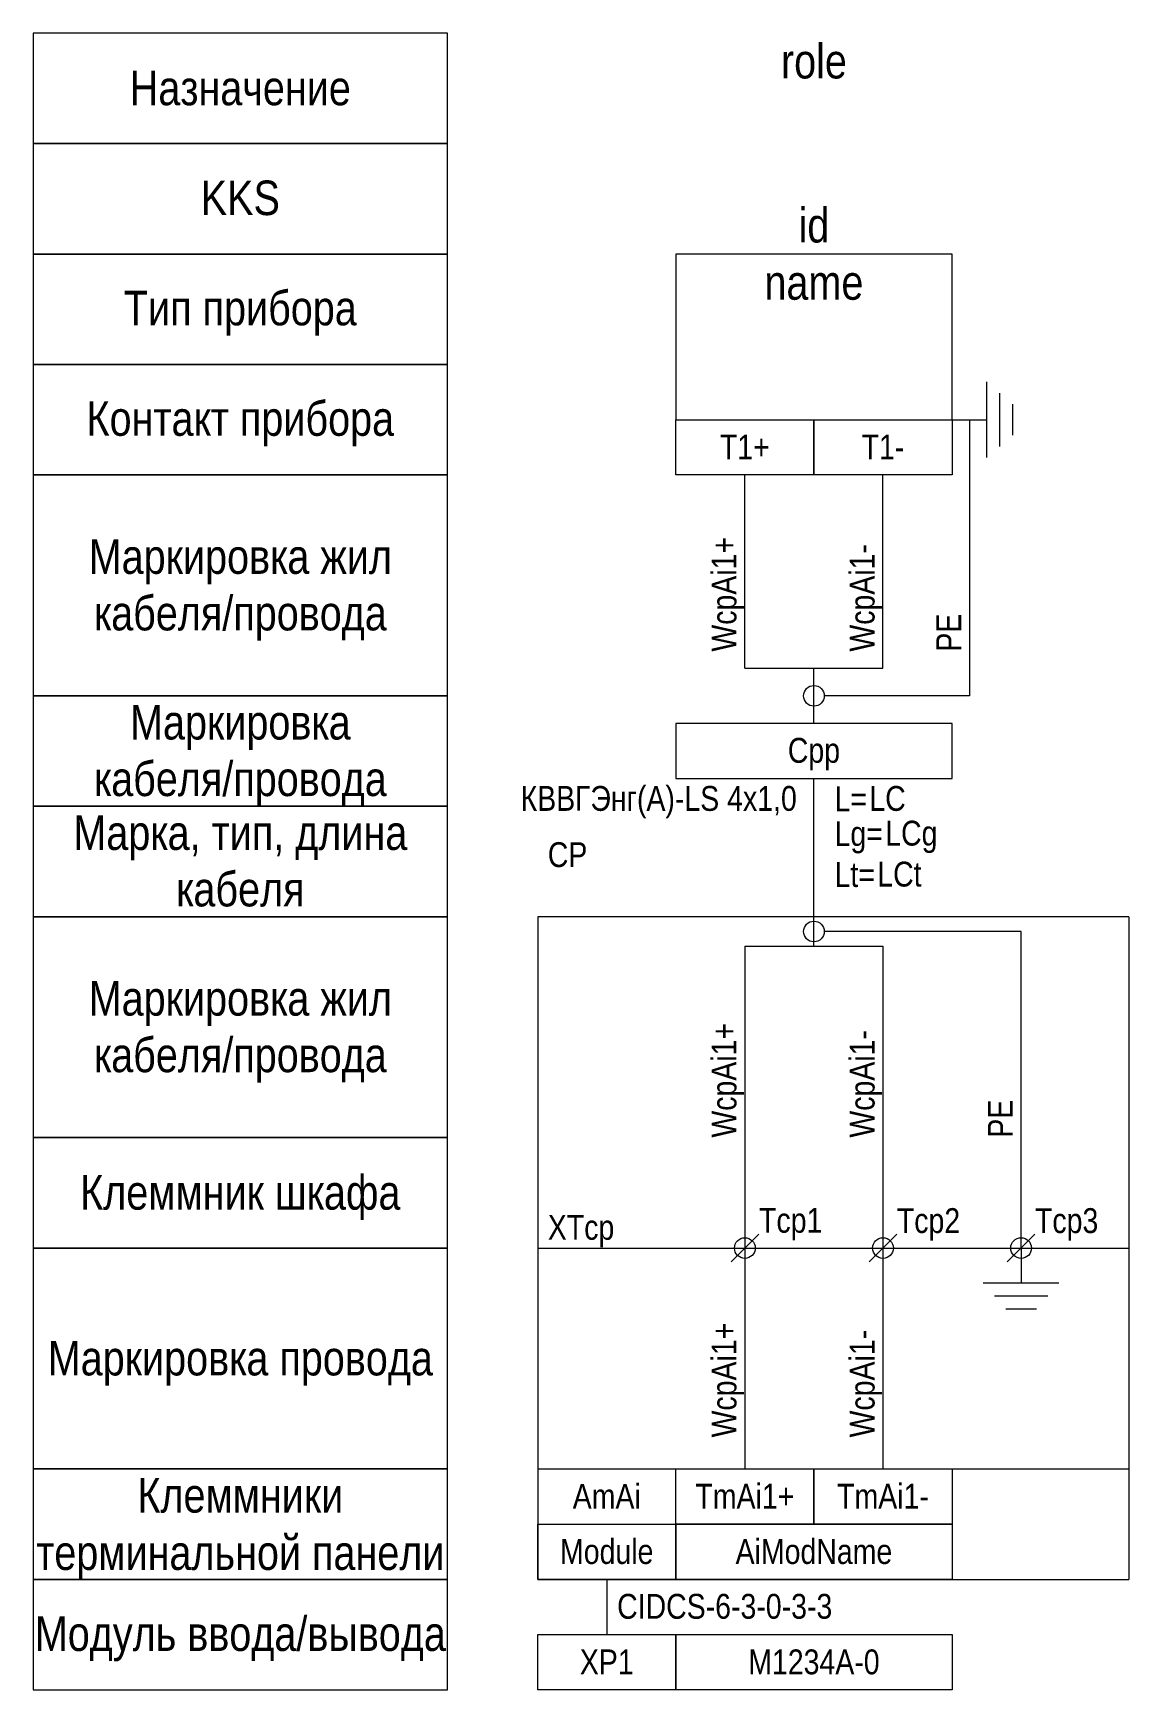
# Model space of a CAD drawing. Header units: millimetres. Extents: x 20 to 99, y -125 to -5.
import ezdxf

# ---------------------------------------------------------------- set-up
doc = ezdxf.new("R2010")
doc.units = ezdxf.units.MM
doc.header["$MEASUREMENT"] = 0
doc.linetypes.add('1_1', pattern=[2000, 1000, -1000])
doc.linetypes.add('4_2_1_2', pattern=[6702.777624, 3527.777672, -1763.888836, 0, -1411.111116])
for name, color, linetype in [('cp_names', 7, 'Continuous'), ('cp_params_ai', 7, 'Continuous'), ('cp_params_di', 7, 'Continuous'), ('cp_static_ai', 7, 'Continuous'), ('cp_static_di', 7, 'Continuous'), ('cp_static_do', 7, 'Continuous'), ('id_names', 7, 'Continuous'), ('id_params_ai', 7, 'Continuous'), ('id_params_di', 7, 'Continuous'), ('id_static_ai', 7, 'Continuous'), ('id_static_di', 7, 'Continuous')]:
    doc.layers.add(name, color=color, linetype=linetype)
doc.styles.add('СГЕНЕРИР_СТИЛЬ_1', font='')
doc.styles.get('СГЕНЕРИР_СТИЛЬ_1').set_extended_font_data('Arial Narrow')

msp = doc.modelspace()

# ---------------------------------------------------------------- linework, layer by layer
at = {"layer": 'cp_names', "color": 7, "linetype": 'Continuous', "lineweight": 15, "ltscale": 100}
for points in [[(20, -85), (50, -85), (50, -69), (20, -69)], [(20, -93), (50, -93), (50, -85), (20, -85)], [(20, -109), (50, -109), (50, -93), (20, -93)], [(20, -117), (50, -117), (50, -109), (20, -109)], [(20, -125), (50, -125), (50, -117), (20, -117)]]:
    msp.add_lwpolyline(points, close=True, dxfattribs=at)
at = {"layer": 'cp_static_ai', "color": 7, "linetype": 'Continuous', "lineweight": 15, "ltscale": 100}
for p, q in [((89.051138, -35.742218), (89.051138, -30.257766)), ((89.984945, -34.930303), (89.984945, -31.069682)), ((90.918751, -34.118387), (90.918751, -31.881597)), ((86.525771, -32.999992), (89.051138, -32.999992)), ((70.525773, -93.999996), (72.525773, -91.999996)), ((80.525773, -93.999996), (82.525773, -91.999996)), ((90.525773, -93.999996), (92.525773, -91.999996)), ((71.525773, -93), (71.525773, -109)), ((81.525773, -92.999996), (81.525773, -109)), ((91.525773, -92.999996), (91.525773, -95.525363)), ((88.783547, -95.525363), (94.267999, -95.525363)), ((89.595462, -96.459169), (93.456083, -96.459169)), ((90.407378, -97.392975), (92.644168, -97.392975)), ((56.525773, -109), (99.325221, -109)), ((56.525773, -117), (99.325221, -117))]:
    msp.add_line(p, q, dxfattribs=at)
at = {"layer": 'cp_static_ai', "color": 7, "linetype": '1_1', "lineweight": 15, "ltscale": 100}
for p, q in [((99.325221, -69), (56.525773, -69)), ((56.525773, -69), (56.525773, -117)), ((99.325221, -69), (99.325221, -117))]:
    msp.add_line(p, q, dxfattribs=at)
at = {"layer": 'cp_static_ai', "color": 7, "linetype": 'Continuous', "lineweight": 15, "ltscale": 100}
for points in [[(87.788455, -32.999992), (87.788455, -52.999979), (77.275771, -52.999979)], [(91.525773, -92.999996), (91.525773, -70.071459), (77.275771, -70.071459)]]:
    msp.add_lwpolyline(points, dxfattribs=at)
for points in [[(66.525773, -109), (76.525773, -109), (76.525773, -113), (66.525773, -113)], [(76.525773, -109), (86.525773, -109), (86.525773, -113), (76.525773, -113)], [(66.525773, -113), (86.525773, -113), (86.525773, -117), (66.525773, -117)]]:
    msp.add_lwpolyline(points, close=True, dxfattribs=at)
for centre in [(76.525771, -70.071459), (71.525773, -92.999996), (81.525773, -92.999996), (91.525773, -92.999996)]:
    msp.add_circle(centre, 0.75, dxfattribs=at)
at = {"layer": 'cp_static_di', "color": 7, "linetype": 'Continuous', "lineweight": 15, "ltscale": 100}
for p, q in [((71.525771, -71.142919), (71.525773, -92.999996)), ((71.525771, -71.142919), (81.525771, -71.142919)), ((81.525771, -71.142919), (81.525773, -92.999996))]:
    msp.add_line(p, q, dxfattribs=at)
at = {"layer": 'cp_static_di', "color": 7, "linetype": '4_2_1_2', "lineweight": 15, "ltscale": 100}
msp.add_line((56.525773, -93), (99.325221, -92.999996), dxfattribs=at)
at = {"layer": 'cp_static_do', "color": 7, "linetype": 'Continuous', "lineweight": 15, "ltscale": 100}
msp.add_line((61.525773, -117), (61.525773, -121), dxfattribs=at)
for points in [[(66.525773, -117), (56.525773, -117), (56.525773, -113), (66.525773, -113)], [(66.525773, -125), (56.525773, -125), (56.525773, -121), (66.525773, -121)], [(66.525773, -121), (86.525773, -121), (86.525773, -125), (66.525773, -125)]]:
    msp.add_lwpolyline(points, close=True, dxfattribs=at)
at = {"layer": 'id_names', "color": 7, "linetype": 'Continuous', "lineweight": 15, "ltscale": 100}
for points in [[(20, -13), (50, -13), (50, -5), (20, -5)], [(20, -21), (50, -21), (50, -13), (20, -13)], [(20, -29), (50, -29), (50, -21), (20, -21)], [(20, -37), (50, -37), (50, -29), (20, -29)], [(20, -53), (50, -53), (50, -37), (20, -37)], [(20, -61), (50, -61), (50, -53), (20, -53)], [(20, -69), (50, -69), (50, -61), (20, -61)]]:
    msp.add_lwpolyline(points, close=True, dxfattribs=at)
at = {"layer": 'id_static_ai', "color": 7, "linetype": 'Continuous', "lineweight": 15, "ltscale": 100}
for p, q in [((71.525771, -50.999962), (71.525771, -36.999992)), ((81.525771, -50.999962), (81.525771, -36.999992)), ((71.525771, -50.999962), (81.525771, -50.999962)), ((76.525771, -54.999967), (76.525771, -50.999966)), ((76.525771, -71.142919), (76.525771, -58.999995))]:
    msp.add_line(p, q, dxfattribs=at)
for points in [[(66.525771, -32.999992), (86.525771, -32.999992), (86.525771, -21), (66.525771, -21)], [(66.525771, -32.999992), (76.525771, -32.999992), (76.525771, -36.999992), (66.525771, -36.999992)], [(76.525771, -32.999992), (86.525771, -32.999992), (86.525771, -36.999992), (76.525771, -36.999992)], [(66.525771, -58.999995), (86.525771, -58.999995), (86.525771, -54.999995), (66.525771, -54.999995)]]:
    msp.add_lwpolyline(points, close=True, dxfattribs=at)
msp.add_circle((76.525771, -52.999979), 0.75, dxfattribs=at)

# ---------------------------------------------------------------- texts
at = {"layer": 'cp_names', "color": 7, "linetype": 'Continuous', "lineweight": 15, "insert": (35, -73.664115), "char_height": 2.5, "attachment_point": 2, "line_spacing_factor": 0.982786, "style": 'СГЕНЕРИР_СТИЛЬ_1'}
msp.add_mtext('\\A1;{\\pqc;\\fArial Narrow|b0|i0|c204|p34;Маркировка жил\\P\\pqc;\\fArial Narrow|b0|i0|c204|p34;кабеля/провода}', dxfattribs=at)
at = {"layer": 'cp_names', "color": 7, "linetype": 'Continuous', "lineweight": 15, "char_height": 2.5, "attachment_point": 2, "style": 'СГЕНЕРИР_СТИЛЬ_1'}
for s, insert in [('\\A1;{\\pqc;\\fArial Narrow|b0|i0|c204|p34;Клеммник\\fArial Narrow|b0|i0|c204|p34; шкафа}', (35, -87.717757)), ('\\A1;{\\pqc;\\fArial Narrow|b0|i0|c204|p34;Маркировка \\fArial Narrow|b0|i0|c204|p34;провода}', (35, -99.722933)), ('\\A1;{\\pqc;\\fArial Narrow|b0|i0|c204|p34;Модуль ввода/вывода}', (35.000029, -119.680589))]:
    msp.add_mtext(s, dxfattribs=dict(at, insert=insert))
at = {"layer": 'cp_names', "color": 7, "linetype": 'Continuous', "lineweight": 15, "insert": (35, -109.658929), "char_height": 2.5, "width": 30, "attachment_point": 2, "line_spacing_factor": 0.996518, "style": 'СГЕНЕРИР_СТИЛЬ_1'}
msp.add_mtext('\\A1;{\\pqc;\\fArial Narrow|b0|i0|c204|p34;Клеммник\\fArial Narrow|b0|i0|c204|p34;и терминальной панели}', dxfattribs=at)
at = {"layer": 'cp_params_ai', "color": 7, "linetype": 'Continuous', "lineweight": 15, "char_height": 1.8, "attachment_point": 1, "rotation": 90, "style": 'СГЕНЕРИР_СТИЛЬ_1'}
for s, insert in [('\\A1;{\\pql;\\fArial Narrow|b0|i0|c204|p34;WcpAi1\\fArial Narrow|b0|i0|c204|p34;+}', (69.116313, -49.797243)), ('\\A1;{\\pql;\\fArial Narrow|b0|i0|c204|p34;Wcp\\fArial Narrow|b0|i0|c204|p34;Ai\\fArial Narrow|b0|i0|c204|p34;1-}', (79.116309, -49.797243)), ('\\A1;{\\pql;\\fArial Narrow|b0|i0|c204|p34;WcpAi1\\fArial Narrow|b0|i0|c204|p34;+}', (69.116313, -84.999995)), ('\\A1;{\\pql;\\fArial Narrow|b0|i0|c204|p34;Wcp\\fArial Narrow|b0|i0|c204|p34;Ai\\fArial Narrow|b0|i0|c204|p34;1-}', (79.116309, -84.999995)), ('\\A1;{\\pql;\\fArial Narrow|b0|i0|c204|p34;WcpAi1\\fArial Narrow|b0|i0|c204|p34;+}', (69.116313, -106.715373)), ('\\A1;{\\pql;\\fArial Narrow|b0|i0|c204|p34;Wcp\\fArial Narrow|b0|i0|c204|p34;Ai\\fArial Narrow|b0|i0|c204|p34;1-}', (79.116309, -106.715373))]:
    msp.add_mtext(s, dxfattribs=dict(at, insert=insert))
at = {"layer": 'cp_params_ai', "color": 7, "linetype": 'Continuous', "lineweight": 15, "insert": (57.259036, -63.601686), "char_height": 1.8, "width": 18, "attachment_point": 1, "style": 'СГЕНЕРИР_СТИЛЬ_1'}
msp.add_mtext('\\A1;{\\pql;\\fArial Narrow|b0|i0|c204|p34;CP}', dxfattribs=at)
at = {"layer": 'cp_params_ai', "color": 7, "linetype": 'Continuous', "lineweight": 15, "char_height": 1.8, "style": 'СГЕНЕРИР_СТИЛЬ_1'}
for s, insert, attachment_point in [('\\A1;{\\pql;\\fArial Narrow|b0|i0|c204|p34;XTcp}', (57.259036, -90.598162), 1), ('\\A1;{\\pql;\\fArial Narrow|b0|i0|c204|p34;Tcp1}', (72.55263, -90.087352), 1), ('\\A1;{\\pql;\\fArial Narrow|b0|i0|c204|p34;Tcp\\fArial Narrow|b0|i0|c204|p34;2}', (82.528954, -90.111029), 1), ('\\A1;{\\pql;\\fArial Narrow|b0|i0|c204|p34;Tcp\\fArial Narrow|b0|i0|c204|p34;3}', (92.528954, -90.111029), 1), ('\\A1;{\\pqc;\\fArial Narrow|b0|i0|c204|p34;Tm\\fArial Narrow|b0|i0|c204|p34;Ai\\fArial Narrow|b0|i0|c204|p34;1+}', (71.525773, -110.072897), 2), ('\\A1;{\\pqc;\\fArial Narrow|b0|i0|c204|p34;Tm\\fArial Narrow|b0|i0|c204|p34;Ai\\fArial Narrow|b0|i0|c204|p34;1-}', (81.525773, -110.072897), 2), ('\\A1;{\\pqc;\\fArial Narrow|b0|i0|c204|p34;Ai\\fArial Narrow|b0|i0|c204|p34;ModName}', (76.525773, -114.080512), 2)]:
    msp.add_mtext(s, dxfattribs=dict(at, insert=insert, attachment_point=attachment_point))
at = {"layer": 'cp_params_di', "color": 7, "linetype": 'Continuous', "lineweight": 15, "insert": (61.525773, -110.080517), "char_height": 1.8, "attachment_point": 2, "style": 'СГЕНЕРИР_СТИЛЬ_1'}
msp.add_mtext('\\A1;{\\pqc;\\fArial Narrow|b0|i0|c204|p34;Am\\fArial Narrow|b0|i0|c204|p34;A\\fArial Narrow|b0|i0|c204|p34;i}', dxfattribs=at)
at = {"layer": 'cp_static_ai', "color": 7, "linetype": 'Continuous', "lineweight": 15, "char_height": 1.8, "attachment_point": 1, "rotation": 90, "style": 'СГЕНЕРИР_СТИЛЬ_1'}
for insert in [(85.386614, -49.797243), (89.123937, -84.999995)]:
    msp.add_mtext('\\A1;{\\pql;\\fArial Narrow|b0|i0|c204|p34;PE}', dxfattribs=dict(at, insert=insert))
at = {"layer": 'cp_static_do', "color": 7, "linetype": 'Continuous', "lineweight": 15, "char_height": 1.8, "attachment_point": 2, "style": 'СГЕНЕРИР_СТИЛЬ_1'}
for s, insert in [('\\A1;{\\pqc;\\fArial Narrow|b0|i0|c204|p34;Module}', (61.525773, -114.080516)), ('\\A1;{\\pqc;\\fArial Narrow|b0|i0|c204|p34;XP1}', (61.525773, -122.072891)), ('\\A1;{\\pqc;\\fArial Narrow|b0|i0|c204|p34;M12\\fArial Narrow|b0|i0|c204|p34;34A\\fArial Narrow|b0|i0|c204|p34;-0}', (76.525773, -122.0729))]:
    msp.add_mtext(s, dxfattribs=dict(at, insert=insert))
at = {"layer": 'id_names', "color": 7, "linetype": 'Continuous', "lineweight": 15, "char_height": 2.5, "attachment_point": 2, "style": 'СГЕНЕРИР_СТИЛЬ_1'}
for s, insert in [('\\A1;{\\pqc;\\fArial Narrow|b0|i0|c204|p34;Назначение}', (35, -7.722938)), ('\\A1;{\\pqc;\\fArial Narrow|b0|i0|c204|p34;KKS}', (35, -15.678817)), ('\\A1;{\\pqc;\\fArial Narrow|b0|i0|c204|p34;Тип прибора}', (35, -23.664704)), ('\\A1;{\\pqc;\\fArial Narrow|b0|i0|c204|p34;Контакт прибора}', (35, -31.664703))]:
    msp.add_mtext(s, dxfattribs=dict(at, insert=insert))
for s, insert, line_spacing_factor in [('\\A1;{\\pqc;\\fArial Narrow|b0|i0|c204|p34;Маркировка жил\\P\\pqc;\\fArial Narrow|b0|i0|c204|p34;кабеля/провода}', (35, -41.664115), 0.982786), ('\\A1;{\\pqc;\\fArial Narrow|b0|i0|c204|p34;Маркировка\\P\\pqc;\\fArial Narrow|b0|i0|c204|p34;кабеля/провода}', (35, -53.664113), 0.982786), ('\\A1;{\\pqc;\\fArial Narrow|b0|i0|c204|p34;Марка, тип\\fArial Narrow|b0|i0|c204|p34;, длина\\P\\pqc;\\fArial Narrow|b0|i0|c204|p34;кабеля}', (35, -61.664115), 0.98101)]:
    msp.add_mtext(s, dxfattribs=dict(at, insert=insert, line_spacing_factor=line_spacing_factor))
at = {"layer": 'id_params_ai', "color": 7, "linetype": 'Continuous', "lineweight": 15, "char_height": 2.5, "attachment_point": 2, "style": 'СГЕНЕРИР_СТИЛЬ_1'}
for s, insert, width in [('\\A1;{\\pqc;\\fArial Narrow|b0|i0|c204|p34;role}', (76.525771, -5.781765), 35), ('\\A1;{\\pqc;\\fArial Narrow|b0|i0|c204|p34;id}', (76.525771, -17.664115), 35), ('\\A1;{\\pqc;\\fArial Narrow|b0|i0|c204|p34;name}', (76.525771, -21.808824), 20)]:
    msp.add_mtext(s, dxfattribs=dict(at, insert=insert, width=width))
at = {"layer": 'id_params_ai', "color": 7, "linetype": 'Continuous', "lineweight": 15, "char_height": 1.8, "attachment_point": 2, "style": 'СГЕНЕРИР_СТИЛЬ_1'}
for s, insert in [('\\A1;{\\pqc;\\fArial Narrow|b0|i0|c204|p34;T1+}', (71.525771, -34.072885)), ('\\A1;{\\pqc;\\fArial Narrow|b0|i0|c204|p34;T1-}', (81.525771, -34.072885)), ('\\A1;{\\pqc;\\fArial Narrow|b0|i0|c204|p34;C\\fArial Narrow|b0|i0|c204|p34;pp}', (76.525771, -56.04875))]:
    msp.add_mtext(s, dxfattribs=dict(at, insert=insert))
at = {"layer": 'id_params_di', "color": 7, "linetype": 'Continuous', "lineweight": 15, "char_height": 1.8, "attachment_point": 1, "style": 'СГЕНЕРИР_СТИЛЬ_1'}
for s, insert in [('\\A1;{\\pql;\\fArial Narrow|b0|i0|c204|p34;LC}', (80.536045, -59.531108)), ('\\A1;{\\pql;\\fArial Narrow|b0|i0|c204|p34;LCg}', (81.688057, -62.047826)), ('\\A1;{\\pql;\\fArial Narrow|b0|i0|c204|p34;LCt}', (81.112063, -65.012553))]:
    msp.add_mtext(s, dxfattribs=dict(at, insert=insert))
at = {"layer": 'id_static_di', "color": 7, "linetype": 'Continuous', "lineweight": 15, "char_height": 1.8, "attachment_point": 1, "style": 'СГЕНЕРИР_СТИЛЬ_1'}
for s, insert in [('\\A1;{\\pql;\\fArial Narrow|b0|i0|c204|p34;КВВГЭнг(А)-LS 4х1,0}', (55.291156, -59.531101)), ('\\A1;{\\pql;\\fArial Narrow|b0|i0|c204|p34;L=}', (78.020278, -59.562865)), ('\\A1;{\\pql;\\fArial Narrow|b0|i0|c204|p34;Lg=}', (78.020278, -62.079583)), ('\\A1;{\\pql;\\fArial Narrow|b0|i0|c204|p34;Lt=}', (78.020278, -65.04431)), ('\\A1;{\\pql;\\fArial Narrow|b0|i0|c204|p34;CIDC\\fArial Narrow|b0|i0|c204|p34;S\\fArial Narrow|b0|i0|c204|p34;-6-3-0-3-3}', (62.277566, -118.048751))]:
    msp.add_mtext(s, dxfattribs=dict(at, insert=insert))

doc.saveas('drawing.dxf')
